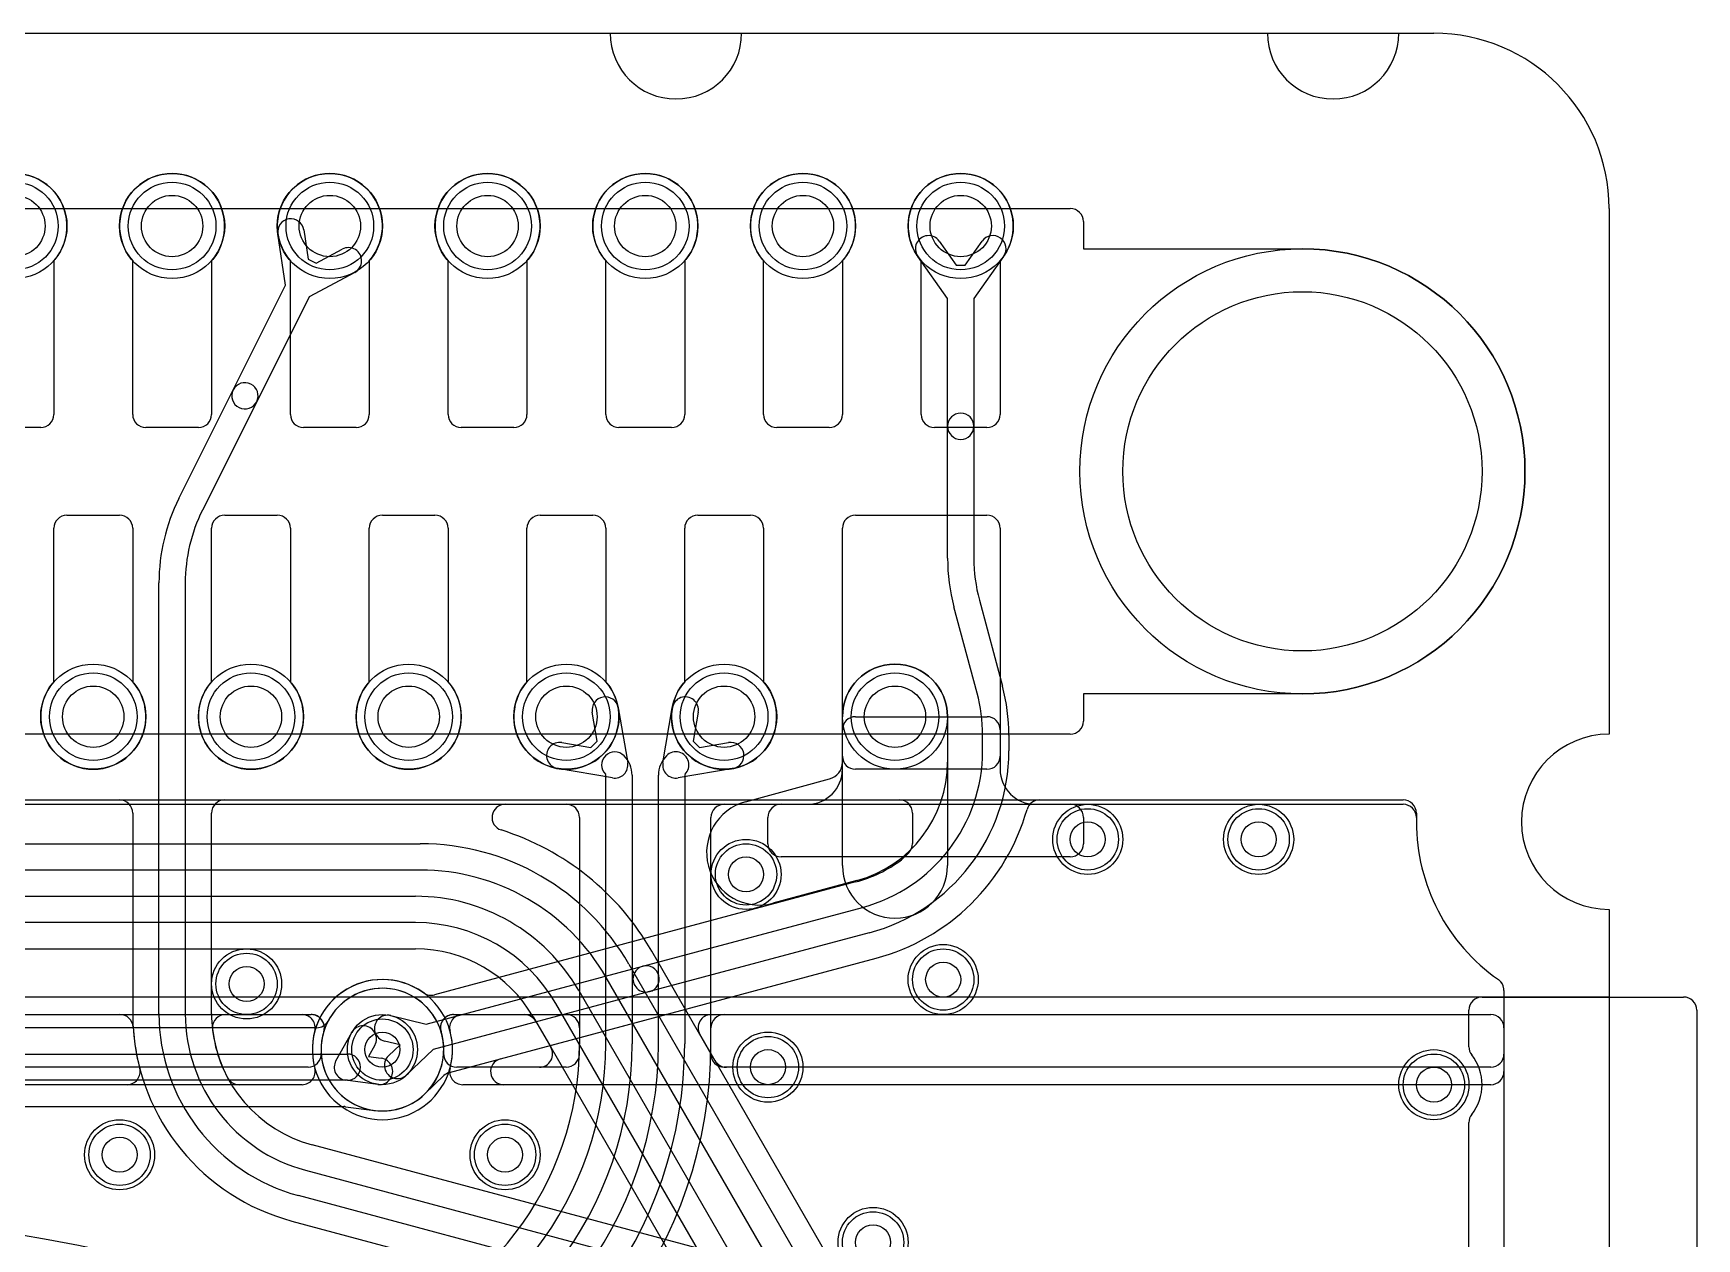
# Model space of a CAD drawing. Extents: x 0 to 20.5, y -0.5 to 20.
# Drawn here: x 11.01 to 20.5, y 13.12 to 20 of the extents above; entities that cross this region are included whole.
import ezdxf

# ---------------------------------------------------------------- set-up
doc = ezdxf.new("R2010")
doc.units = 0
for name, color, linetype in [('Hole', 1, 'CONTINUOUS'), ('L1', 3, 'CONTINUOUS'), ('L2', 3, 'CONTINUOUS'), ('L3', 3, 'CONTINUOUS'), ('L4', 3, 'CONTINUOUS'), ('Outline', 7, 'CONTINUOUS'), ('PartsArea-A', 111, 'CONTINUOUS'), ('PartsArea-B', 111, 'CONTINUOUS'), ('Resist-A', 2, 'CONTINUOUS'), ('Resist-B', 2, 'CONTINUOUS'), ('Silk-A', 140, 'CONTINUOUS')]:
    doc.layers.add(name, color=color, linetype=linetype)

msp = doc.modelspace()

# ---------------------------------------------------------------- linework, layer by layer
at = {"layer": 'Hole'}
for centre, radius in [((10.9, 18.9), 0.175), ((11.8, 18.9), 0.175), ((12.7, 18.9), 0.175), ((13.6, 18.9), 0.175), ((14.5, 18.9), 0.175), ((15.4, 18.9), 0.175), ((16.3, 18.9), 0.175), ((18.25, 17.5), 1.025), ((11.35, 16.1), 0.175), ((12.25, 16.1), 0.175), ((13.15, 16.1), 0.175), ((14.05, 16.1), 0.175), ((14.95, 16.1), 0.175), ((15.925, 16.1), 0.175), ((17.025, 15.4), 0.1), ((18, 15.4), 0.1), ((15.075, 15.2), 0.1), ((12.225, 14.575), 0.1), ((16.2, 14.6), 0.1), ((13, 14.2), 0.1), ((15.2, 14.1), 0.1), ((19, 14), 0.1), ((11.5, 13.6), 0.1), ((13.7, 13.6), 0.1), ((15.8, 13.1), 0.1)]:
    msp.add_circle(centre, radius, dxfattribs=at)
at = {"layer": 'L1'}
for p, q in [((11.125, 18.70157), (11.125, 17.825)), ((11.575, 17.825), (11.575, 18.70157)), ((12.025, 18.70157), (12.025, 17.825)), ((12.475, 17.825), (12.475, 18.70157)), ((12.925, 18.70157), (12.925, 17.825)), ((13.375, 17.825), (13.375, 18.70157)), ((13.825, 18.70157), (13.825, 17.825)), ((14.275, 17.825), (14.275, 18.70157)), ((14.725, 18.70157), (14.725, 17.825)), ((15.175, 17.825), (15.175, 18.70157)), ((15.625, 18.70157), (15.625, 17.825)), ((16.075, 17.825), (16.075, 18.70157)), ((16.525, 18.70157), (16.525, 17.825)), ((11.05, 17.75), (10.75, 17.75)), ((11.95, 17.75), (11.65, 17.75)), ((12.85, 17.75), (12.55, 17.75)), ((13.75, 17.75), (13.45, 17.75)), ((14.65, 17.75), (14.35, 17.75)), ((15.55, 17.75), (15.25, 17.75)), ((16.45, 17.75), (16.15, 17.75)), ((11.2, 17.25), (11.5, 17.25)), ((12.1, 17.25), (12.4, 17.25)), ((13, 17.25), (13.3, 17.25)), ((13.9, 17.25), (14.2, 17.25)), ((14.8, 17.25), (15.1, 17.25)), ((15.7, 17.25), (16.45, 17.25)), ((11.125, 16.29843), (11.125, 17.175)), ((11.575, 17.175), (11.575, 16.29843)), ((12.025, 16.29843), (12.025, 17.175)), ((12.475, 17.175), (12.475, 16.29843)), ((12.925, 16.29843), (12.925, 17.175)), ((13.375, 17.175), (13.375, 16.29843)), ((13.825, 16.29843), (13.825, 17.175)), ((14.275, 17.175), (14.275, 16.29843)), ((14.725, 16.29843), (14.725, 17.175)), ((15.175, 17.175), (15.175, 16.29843)), ((15.625, 15.875), (15.625, 17.175)), ((16.525, 17.175), (16.525, 15.875)), ((14.34565, 16.15088), (14.39967, 15.83696)), ((14.60033, 15.83696), (14.65435, 16.15088)), ((14.22632, 15.95989), (14.19783, 16.12544)), ((14.80217, 16.12544), (14.77368, 15.95989)), ((15.69997, 16.1), (16.45003, 16.1)), ((14.02456, 15.95217), (14.19011, 15.92368)), ((14.19011, 15.92368), (14.22632, 15.95989)), ((14.77368, 15.95989), (14.80989, 15.92368)), ((14.80989, 15.92368), (14.97544, 15.95217)), ((15.625, 15.8), (15.625, 16.02503)), ((16.525, 16.02503), (16.525, 15.8)), ((14.31304, 15.75033), (13.99912, 15.80435)), ((14.275, 14.2326), (14.275, 15.76572)), ((14.425, 15.76572), (14.425, 14.2326)), ((14.575, 14.23261), (14.575, 15.76572)), ((15.00088, 15.80435), (14.68696, 15.75033)), ((14.725, 15.76572), (14.725, 14.23261)), ((16.45, 15.8), (15.7, 15.8)), ((9.85001, 15.59996), (14.04999, 15.59996)), ((14.95001, 15.59996), (18.82503, 15.59996)), ((15.27497, 15.6), (15.425, 15.6)), ((16.725, 15.6), (16.92503, 15.6)), ((14.12496, 15.52499), (14.12496, 14.2326)), ((14.87504, 14.23261), (14.87504, 15.52499)), ((15.2, 15.37497), (15.2, 15.52503)), ((17, 15.52503), (17, 15.37497)), ((18.9, 15.52499), (18.9, 15.5)), ((16.92503, 15.3), (15.27497, 15.3)), ((19.39208, 14.57178), (19.39209, 14.57176)), ((19.4, 14.53823), (19.4, 14.175)), ((9.85001, 14.4), (12.5938, 14.4)), ((13.4062, 14.4), (14.04999, 14.4)), ((14.95004, 14.4), (19.325, 14.4)), ((14.12496, 14.32503), (14.12496, 14.2326)), ((14.87504, 14.23261), (14.87504, 14.325)), ((19.4, 14.325), (19.4, 1)), ((12.57573, 14.1), (9.85001, 14.1)), ((14.04901, 14.1), (13.42427, 14.1)), ((19.325, 14.1), (14.94937, 14.1))]:
    msp.add_line(p, q, dxfattribs=at)
for centre, radius in [((10.9, 18.9), 0.3), ((11.8, 18.9), 0.3), ((12.7, 18.9), 0.3), ((13.6, 18.9), 0.3), ((14.5, 18.9), 0.3), ((15.4, 18.9), 0.3), ((16.3, 18.9), 0.3), ((11.35, 16.1), 0.3), ((12.25, 16.1), 0.3), ((13.15, 16.1), 0.3), ((14.05, 16.1), 0.3), ((14.95, 16.1), 0.3), ((15.925, 16.1), 0.3), ((17.025, 15.4), 0.2), ((18, 15.4), 0.2), ((15.075, 15.2), 0.2), ((12.225, 14.575), 0.2), ((16.2, 14.6), 0.2), ((13, 14.2), 0.2), ((15.2, 14.1), 0.2), ((19, 14), 0.2), ((11.5, 13.6), 0.2), ((13.7, 13.6), 0.2), ((15.8, 13.1), 0.2)]:
    msp.add_circle(centre, radius, dxfattribs=at)
for centre, radius, start, end in [((10.9, 18.9), 0.3, -41.409429, -138.590571), ((11.8, 18.9), 0.3, -41.409429, -138.590571), ((12.7, 18.9), 0.3, -41.409429, -138.590571), ((13.6, 18.9), 0.3, -41.409429, -138.590571), ((14.5, 18.9), 0.3, -41.409429, -138.590571), ((15.4, 18.9), 0.3, -41.409429, -138.590571), ((16.3, 18.9), 0.3, -41.409429, -138.590571), ((11.05, 17.825), 0.075, -90, 0), ((11.65, 17.825), 0.075, 180, -90), ((11.95, 17.825), 0.075, -90, 0), ((12.55, 17.825), 0.075, 180, -90), ((12.85, 17.825), 0.075, -90, 0), ((13.45, 17.825), 0.075, 180, -90), ((13.75, 17.825), 0.075, -90, 0), ((14.35, 17.825), 0.075, 180, -90), ((14.65, 17.825), 0.075, -90, 0), ((15.25, 17.825), 0.075, 180, -90), ((15.55, 17.825), 0.075, -90, 0), ((16.15, 17.825), 0.075, 180, -90), ((16.45, 17.825), 0.075, -90, 0), ((11.2, 17.175), 0.075, 90, 180), ((11.5, 17.175), 0.075, 0, 90), ((12.1, 17.175), 0.075, 90, 180), ((12.4, 17.175), 0.075, 0, 90), ((13, 17.175), 0.075, 90, 180), ((13.3, 17.175), 0.075, 0, 90), ((13.9, 17.175), 0.075, 90, 180), ((14.2, 17.175), 0.075, 0, 90), ((14.8, 17.175), 0.075, 90, 180), ((15.1, 17.175), 0.075, 0, 90), ((15.7, 17.175), 0.075, 90, 180), ((16.45, 17.175), 0.075, 0, 90), ((11.35, 16.1), 0.3, 138.590571, 41.409429), ((12.25, 16.1), 0.3, 138.590571, 41.409429), ((13.15, 16.1), 0.3, 138.590571, 41.409429), ((14.05, 16.1), 0.3, 138.590571, 41.409429), ((14.95, 16.1), 0.3, 138.590571, 41.409429), ((14.27174, 16.13816), 0.075, 9.765013, -170.236052), ((14.72826, 16.13816), 0.075, -9.765013, 170.236052), ((15.69997, 16.02503), 0.07497, 90, 180), ((16.45003, 16.02503), 0.07497, 0, 90), ((14.01184, 15.87826), 0.075, 80.234987, -99.763948), ((14.98816, 15.87826), 0.075, -80.234987, 99.763948), ((14.32576, 15.82424), 0.075, 45.005402, -134.995104), ((14.26725, 15.76572), 0.15775, 0, 45.005136), ((14.73275, 15.76572), 0.15775, 134.994864, 180), ((14.67424, 15.82424), 0.075, -45.005402, 134.995104), ((15.7, 15.875), 0.075, 180, -90), ((16.45, 15.875), 0.075, -90, 0), ((14.26725, 15.76572), 0.00775, 0, 45), ((14.32576, 15.82424), 0.075, -99.765013, 9.765013), ((14.67424, 15.82424), 0.075, 170.234987, -80.234987), ((14.73275, 15.76572), 0.00775, 135, 180), ((15.425, 15.8), 0.2, -90, 0), ((16.725, 15.8), 0.2, 180, -90), ((14.04999, 15.52499), 0.07497, 0, 90), ((14.95001, 15.52499), 0.07497, 90, 180), ((15.27497, 15.52503), 0.07497, 90, 180), ((16.92503, 15.52503), 0.07497, 0, 90), ((18.82503, 15.52499), 0.07497, 0, 90), ((20, 15.5), 1.1, 180, -125.062172), ((15.27497, 15.37497), 0.07497, 180, -90), ((16.92503, 15.37497), 0.07497, -90, 0), ((13, 14.2), 0.35004, -3.375496, -176.624504), ((19.32502, 14.53825), 0.07498, 26.565051, 54.938488), ((19.32503, 14.53823), 0.07498, 0, 26.565051), ((12.5938, 14.32503), 0.07497, -17.105539, 90), ((13.4062, 14.32503), 0.07497, 90, -162.894461), ((14.04999, 14.32503), 0.07497, 0, 90), ((14.95004, 14.325), 0.075, 90, 180), ((19.325, 14.325), 0.075, 0, 90), ((13, 14.2), 0.35004, 162.890773, 17.109227), ((12.57573, 14.17498), 0.07497, -90, 3.372295), ((12.35, 14.2326), 1.77496, -74.999798, 0), ((12.35, 14.2326), 1.925, -74.999935, 0), ((12.35, 14.2326), 2.075, -75.000015, 0), ((12.35, 14.23261), 2.225, -75.000095, 0), ((12.35, 14.23261), 2.375, -75.000098, 0), ((12.35, 14.23261), 2.52504, -75.000177, 0), ((13.42427, 14.17497), 0.07497, 176.620076, -90), ((14.04901, 14.17497), 0.07497, -90, -1.941486), ((12.35, 14.2326), 1.77496, -1.942662, 0), ((14.94937, 14.17497), 0.07497, 178.731215, -90), ((12.35, 14.23245), 2.52504, -1.266718, 0.003631), ((19.325, 14.175), 0.075, -90, 0)]:
    msp.add_arc(centre, radius, start, end, dxfattribs=at)
at = {"layer": 'L2'}
for p, q in [((15.625, 15.25), (15.625, 16.1)), ((16.225, 16.1), (16.225, 15.25)), ((7.52287, 15.62496), (18.82503, 15.62496)), ((18.9, 15.54999), (18.9, 15.5)), ((19.4, 14.53823), (19.4, 14.075)), ((7.25004, 14.4), (12.5417, 14.4)), ((13.4583, 14.4), (19.325, 14.4)), ((19.4, 14.325), (19.4, 1)), ((12.54174, 14), (7.25001, 14)), ((19.325, 14), (13.45826, 14))]:
    msp.add_line(p, q, dxfattribs=at)
for centre, radius in [((15.925, 16.1), 0.3), ((17.025, 15.4), 0.2), ((18, 15.4), 0.2), ((15.075, 15.2), 0.2), ((12.225, 14.575), 0.2), ((16.2, 14.6), 0.2), ((15.2, 14.1), 0.2), ((19, 14), 0.2), ((11.5, 13.6), 0.2), ((13.7, 13.6), 0.2), ((15.8, 13.1), 0.2)]:
    msp.add_circle(centre, radius, dxfattribs=at)
for centre, radius, start, end in [((15.925, 16.1), 0.3, 0, 180), ((18.82503, 15.54999), 0.07497, 0, 90), ((20, 15.5), 1.1, 180, -125.062172), ((15.925, 15.25), 0.3, 180, 0), ((13, 14.2), 0.40004, -15.261525, -164.738475), ((19.32502, 14.53825), 0.07498, -0.015283, 54.938488), ((12.5417, 14.325), 0.075, -15.259139, 90), ((13.4583, 14.325), 0.075, 90, -164.740861), ((19.325, 14.325), 0.075, 0, 90), ((13, 14.2), 0.40004, 164.744379, 15.255621), ((12.54174, 14.07497), 0.07497, -90, 15.2578), ((13.45826, 14.07497), 0.07497, 164.7422, -90), ((19.325, 14.075), 0.075, -90, 0)]:
    msp.add_arc(centre, radius, start, end, dxfattribs=at)
at = {"layer": 'L3'}
for p, q in [((12.44786, 18.56342), (12.40343, 18.85477)), ((12.55171, 18.87739), (12.57703, 18.71132)), ((16.17749, 18.81345), (16.2744, 18.67625)), ((16.3256, 18.67625), (16.42251, 18.81345)), ((12.57703, 18.71132), (12.62283, 18.68842)), ((12.62283, 18.68842), (12.77088, 18.76781)), ((16.225, 18.48619), (16.05497, 18.72691)), ((16.54503, 18.72691), (16.375, 18.48619)), ((12.84176, 18.63561), (12.58202, 18.49633)), ((16.2744, 18.67625), (16.3256, 18.67625)), ((12.1485, 17.9647), (12.44786, 18.56342)), ((12.58202, 18.49633), (12.28266, 17.89762)), ((16.225, 17.75743), (16.225, 18.48619)), ((16.375, 18.48619), (16.375, 17.75743)), ((11.83849, 17.34469), (12.1485, 17.9647)), ((12.28266, 17.89762), (11.97266, 17.27761)), ((16.225, 17.00485), (16.225, 17.75743)), ((16.375, 17.75743), (16.375, 17.00485)), ((11.725, 14.40515), (11.725, 16.86393)), ((11.875, 16.86393), (11.875, 14.40515)), ((16.39348, 16.23454), (16.26163, 16.72662)), ((16.40652, 16.76544), (16.53837, 16.27336)), ((15.625, 15.84098), (15.625, 16.1)), ((16.225, 16.1), (16.225, 15.84098)), ((16.425, 15.90515), (16.425, 15.99513)), ((16.575, 15.99513), (16.575, 15.90515)), ((15.07157, 15.61457), (15.55114, 15.74446)), ((5.80001, 15.62496), (11.49999, 15.62496)), ((12.10001, 15.62495), (15.95003, 15.62495)), ((16.75057, 15.625), (18.82503, 15.625)), ((11.57496, 15.54999), (11.57496, 14.40515)), ((12.02504, 14.40515), (12.02504, 15.54998)), ((16.025, 15.54998), (16.025, 15.37589)), ((18.9, 15.55003), (18.9, 15.5)), ((16.00304, 15.32288), (15.97027, 15.29011)), ((15.70057, 15.1566), (13.29748, 14.51268)), ((15.708, 15.16532), (15.22843, 15.03543)), ((14.48556, 14.67569), (15.73941, 15.01167)), ((15.77823, 14.86678), (14.52438, 14.53081)), ((13.67315, 14.14739), (15.81706, 14.72185)), ((13.25028, 14.3447), (14.48556, 14.67569)), ((14.52438, 14.53081), (13.2891, 14.19982)), ((19.39208, 14.57178), (19.39209, 14.57176)), ((19.4, 14.53823), (19.4, 14.075)), ((5.80004, 14.4), (11.50243, 14.4)), ((12.10464, 14.4), (12.59376, 14.4)), ((13.0475, 14.39427), (13.25028, 14.3447)), ((13.38363, 14.06981), (14.60463, 14.39698)), ((14.62579, 14.4), (19.325, 14.4)), ((12.66875, 14.325), (12.66875, 14.32498)), ((13.10045, 14.22692), (13.01188, 14.24857)), ((19.4, 14.325), (19.4, 1)), ((13.03457, 14.16388), (13.10045, 14.22692)), ((13.2891, 14.19982), (13.13827, 14.0555)), ((13.24263, 13.94769), (13.35119, 14.05156)), ((11.54262, 14), (5.80001, 14)), ((12.54174, 14), (12.18277, 14)), ((19.325, 14), (13.69255, 14)), ((16.2847, 12.66913), (12.59943, 13.6566)), ((12.56059, 13.51167), (16.24587, 12.5242)), ((16.20705, 12.37931), (12.52177, 13.36678)), ((12.48294, 13.22185), (16.16821, 12.23439))]:
    msp.add_line(p, q, dxfattribs=at)
for centre, radius in [((12.7, 18.9), 0.3), ((16.3, 18.9), 0.3), ((15.925, 16.1), 0.3), ((17.025, 15.4), 0.2), ((18, 15.4), 0.2), ((15.075, 15.2), 0.2), ((12.225, 14.575), 0.2), ((16.2, 14.6), 0.2), ((13, 14.2), 0.2), ((15.2, 14.1), 0.2), ((19, 14), 0.2), ((11.5, 13.6), 0.2), ((13.7, 13.6), 0.2), ((15.8, 13.1), 0.2)]:
    msp.add_circle(centre, radius, dxfattribs=at)
for centre, radius, start, end in [((12.47757, 18.86608), 0.075, 8.673558, -171.329599), ((16.11623, 18.77018), 0.075, 35.234848, -144.764686), ((16.48377, 18.77018), 0.075, -35.234848, 144.764686), ((12.80632, 18.70171), 0.075, -61.801689, 118.200617), ((12.21558, 17.93116), 0.075, 153.434949, -26.565051), ((12.21558, 17.93116), 0.075, -26.565051, 153.434579), ((16.3, 17.75743), 0.075, 0, 180), ((16.3, 17.75743), 0.075, 180, 0), ((12.8, 16.86393), 1.075, 153.43471, 180), ((12.8, 16.86393), 0.925, 153.434395, 180), ((17.3, 17.00485), 1.075, 180, -165.000021), ((17.3, 17.00485), 0.925, 180, -164.999835), ((15.925, 16.1), 0.3, 0, 180), ((15.5, 15.99513), 0.925, 0, 15.000165), ((15.5, 15.99513), 1.075, 0, 14.999991), ((15.5, 15.90515), 0.925, -74.999835, 0), ((15.5, 15.90515), 1.075, -75.000021, 0), ((15.525, 15.84098), 0.1, -74.845385, 0), ((15.525, 15.84098), 0.7, -74.845241, 0), ((11.49999, 15.54999), 0.07497, 0, 90), ((12.10001, 15.54998), 0.07497, 90, 180), ((15.15, 15.325), 0.3, 105.154951, -74.845213), ((15.5, 15.90515), 1.22504, -75.000193, -15.852756), ((15.95003, 15.54998), 0.07497, 0, 90), ((16.75057, 15.55003), 0.07497, 90, 164.146983), ((18.82503, 15.55003), 0.07497, 0, 90), ((20, 15.5), 1.1, 180, -125.062172), ((15.50001, 15.90516), 0.77497, -75.001146, -53.410459), ((15.91726, 15.34312), 0.07497, -53.411329, -45), ((15.95003, 15.37589), 0.07497, -45, 0), ((14.50497, 14.60325), 0.075, 104.999823, -74.999919), ((14.50497, 14.60325), 0.075, -75.000177, 104.999805), ((13, 14.2), 0.40004, 54.16712, -164.738475), ((13.27808, 14.5851), 0.07497, -125.833523, -75.003603), ((19.32502, 14.53825), 0.07498, 26.565051, 54.938488), ((19.32503, 14.53823), 0.07498, 0, 26.565051), ((11.50243, 14.325), 0.075, 3.531542, 90), ((12.8, 14.40516), 1.22504, -179.999532, -165.286194), ((12.8, 14.40515), 1.075, 180, -104.999991), ((12.8, 14.40515), 0.925, 180, -105.000165), ((12.80002, 14.40515), 0.77498, 180, -151.856974), ((12.10464, 14.325), 0.075, 90, 180), ((12.59376, 14.32503), 0.07497, 71.562634, 90), ((12.59375, 14.325), 0.075, 0, 71.562635), ((13.02969, 14.32142), 0.075, 76.262082, -103.736323), ((14.62497, 14.32482), 0.07497, 104.349504, 105.741744), ((14.62578, 14.32503), 0.07497, 89.992358, 104.989015), ((19.325, 14.325), 0.075, 0, 90), ((12.8, 14.40515), 1.22504, -176.465181, -104.999807), ((12.10461, 14.325), 0.07497, 180, -173.420975), ((12.79999, 14.40516), 0.77496, -173.423931, -104.998854), ((13.00001, 14.20001), 0.35005, 162.899558, -46.284807), ((12.59378, 14.32498), 0.07497, -17.095987, 0), ((13.08642, 14.10969), 0.075, 133.735851, -46.263712), ((13.69255, 14.07497), 0.07497, 104.996397, -90), ((11.54262, 14.07497), 0.07497, -90, 14.712832), ((12.54174, 14.07497), 0.07497, -90, 15.2578), ((13.40302, 13.99739), 0.07497, 104.989015, 133.735374), ((19.325, 14.075), 0.075, -90, 0), ((12.18277, 14.07497), 0.07497, -151.859182, -90), ((13.29446, 13.89352), 0.07497, 133.735374, 134.492014)]:
    msp.add_arc(centre, radius, start, end, dxfattribs=at)
at = {"layer": 'L4'}
for p, q in [((11.125, 18.70157), (11.125, 17.825)), ((11.575, 17.825), (11.575, 18.70157)), ((12.025, 18.70157), (12.025, 17.825)), ((12.475, 17.825), (12.475, 18.70157)), ((12.925, 18.70157), (12.925, 17.825)), ((13.375, 17.825), (13.375, 18.70157)), ((13.825, 18.70157), (13.825, 17.825)), ((14.275, 17.825), (14.275, 18.70157)), ((14.725, 18.70157), (14.725, 17.825)), ((15.175, 17.825), (15.175, 18.70157)), ((15.625, 18.70157), (15.625, 17.825)), ((16.075, 17.825), (16.075, 18.70157)), ((16.525, 18.70157), (16.525, 17.825)), ((11.05, 17.75), (10.75, 17.75)), ((11.95, 17.75), (11.65, 17.75)), ((12.85, 17.75), (12.55, 17.75)), ((13.75, 17.75), (13.45, 17.75)), ((14.65, 17.75), (14.35, 17.75)), ((15.55, 17.75), (15.25, 17.75)), ((16.45, 17.75), (16.15, 17.75)), ((11.2, 17.25), (11.5, 17.25)), ((12.1, 17.25), (12.4, 17.25)), ((13, 17.25), (13.3, 17.25)), ((13.9, 17.25), (14.2, 17.25)), ((14.8, 17.25), (15.1, 17.25)), ((15.7, 17.25), (16.45, 17.25)), ((11.125, 16.29843), (11.125, 17.175)), ((11.575, 17.175), (11.575, 16.29843)), ((12.025, 16.29843), (12.025, 17.175)), ((12.475, 17.175), (12.475, 16.29843)), ((12.925, 16.29843), (12.925, 17.175)), ((13.375, 17.175), (13.375, 16.29843)), ((13.825, 16.29843), (13.825, 17.175)), ((14.275, 17.175), (14.275, 16.29843)), ((14.725, 16.29843), (14.725, 17.175)), ((15.175, 17.175), (15.175, 16.29843)), ((15.625, 15.875), (15.625, 17.175)), ((16.525, 17.175), (16.525, 15.875)), ((15.69997, 16.1), (16.45003, 16.1)), ((15.625, 15.8), (15.625, 16.02503)), ((16.525, 16.02503), (16.525, 15.8)), ((16.45, 15.8), (15.7, 15.8)), ((13.70047, 15.59996), (18.82503, 15.59996)), ((15.27497, 15.6), (15.425, 15.6)), ((16.725, 15.6), (16.92503, 15.6)), ((15.2, 15.37497), (15.2, 15.52503)), ((17, 15.52503), (17, 15.37497)), ((18.9, 15.52499), (18.9, 15.5)), ((8.96421, 15.375), (13.21628, 15.375)), ((16.92503, 15.3), (15.27497, 15.3)), ((13.21628, 15.225), (8.96421, 15.225)), ((8.78291, 15.075), (13.18908, 15.075)), ((13.18908, 14.925), (8.78291, 14.925)), ((8.78291, 14.77496), (13.18908, 14.77496)), ((14.89788, 14.13748), (14.53701, 14.76252)), ((14.40707, 14.6875), (17.72283, 8.94442)), ((14.12005, 14.5375), (15.34136, 12.42213)), ((17.59293, 8.86942), (14.27716, 14.6125)), ((19.39208, 14.57178), (19.39209, 14.57176)), ((19.4, 14.53823), (19.4, 14.175)), ((15.21146, 12.34713), (13.99014, 14.4625)), ((12.69515, 14.37205), (12.69011, 14.36313)), ((13.4063, 14.4), (13.80968, 14.4)), ((13.86038, 14.38719), (13.96072, 14.21339)), ((13.87463, 14.3625), (15.08152, 12.27209)), ((14.87617, 14.4), (19.32503, 14.4)), ((12.62484, 14.32504), (9.95843, 14.32504)), ((12.7347, 14.13687), (12.82583, 14.29831)), ((17.85277, 9.01944), (14.81123, 14.28753)), ((19.4, 14.32503), (19.4, 1)), ((9.95843, 14.175), (12.8, 14.175)), ((12.95645, 14.22457), (12.92, 14.16)), ((12.92, 14.16), (12.99354, 14.15042)), ((13.89632, 14.1), (13.42427, 14.1)), ((19.325, 14.1), (14.96281, 14.1)), ((12.8, 14.025), (9.95843, 14.025)), ((12.97416, 14.00168), (12.79032, 14.02563)), ((9.95843, 13.87496), (12.7806, 13.87496)), ((12.79029, 13.87433), (12.95477, 13.8529))]:
    msp.add_line(p, q, dxfattribs=at)
for centre, radius in [((10.9, 18.9), 0.3), ((11.8, 18.9), 0.3), ((12.7, 18.9), 0.3), ((13.6, 18.9), 0.3), ((14.5, 18.9), 0.3), ((15.4, 18.9), 0.3), ((16.3, 18.9), 0.3), ((11.35, 16.1), 0.3), ((12.25, 16.1), 0.3), ((13.15, 16.1), 0.3), ((14.05, 16.1), 0.3), ((14.95, 16.1), 0.3), ((15.925, 16.1), 0.3), ((17.025, 15.4), 0.2), ((18, 15.4), 0.2), ((15.075, 15.2), 0.2), ((12.225, 14.575), 0.2), ((16.2, 14.6), 0.2), ((13, 14.2), 0.2), ((15.2, 14.1), 0.2), ((19, 14), 0.2), ((11.5, 13.6), 0.2), ((13.7, 13.6), 0.2), ((15.8, 13.1), 0.2)]:
    msp.add_circle(centre, radius, dxfattribs=at)
for centre, radius, start, end in [((10.9, 18.9), 0.3, -41.409429, -138.590571), ((11.8, 18.9), 0.3, -41.409429, -138.590571), ((12.7, 18.9), 0.3, -41.409429, -138.590571), ((13.6, 18.9), 0.3, -41.409429, -138.590571), ((14.5, 18.9), 0.3, -41.409429, -138.590571), ((15.4, 18.9), 0.3, -41.409429, -138.590571), ((16.3, 18.9), 0.3, -41.409429, -138.590571), ((11.05, 17.825), 0.075, -90, 0), ((11.65, 17.825), 0.075, 180, -90), ((11.95, 17.825), 0.075, -90, 0), ((12.55, 17.825), 0.075, 180, -90), ((12.85, 17.825), 0.075, -90, 0), ((13.45, 17.825), 0.075, 180, -90), ((13.75, 17.825), 0.075, -90, 0), ((14.35, 17.825), 0.075, 180, -90), ((14.65, 17.825), 0.075, -90, 0), ((15.25, 17.825), 0.075, 180, -90), ((15.55, 17.825), 0.075, -90, 0), ((16.15, 17.825), 0.075, 180, -90), ((16.45, 17.825), 0.075, -90, 0), ((11.2, 17.175), 0.075, 90, 180), ((11.5, 17.175), 0.075, 0, 90), ((12.1, 17.175), 0.075, 90, 180), ((12.4, 17.175), 0.075, 0, 90), ((13, 17.175), 0.075, 90, 180), ((13.3, 17.175), 0.075, 0, 90), ((13.9, 17.175), 0.075, 90, 180), ((14.2, 17.175), 0.075, 0, 90), ((14.8, 17.175), 0.075, 90, 180), ((15.1, 17.175), 0.075, 0, 90), ((15.7, 17.175), 0.075, 90, 180), ((16.45, 17.175), 0.075, 0, 90), ((11.35, 16.1), 0.3, 138.590571, 41.409429), ((12.25, 16.1), 0.3, 138.590571, 41.409429), ((13.15, 16.1), 0.3, 138.590571, 41.409429), ((14.05, 16.1), 0.3, 138.590571, 41.409429), ((14.95, 16.1), 0.3, 138.590571, 41.409429), ((15.69997, 16.02503), 0.07497, 90, 180), ((16.45003, 16.02503), 0.07497, 0, 90), ((15.7, 15.875), 0.075, 180, -90), ((16.45, 15.875), 0.075, -90, 0), ((15.425, 15.8), 0.2, -90, 0), ((16.725, 15.8), 0.2, 180, -90), ((13.70047, 15.52499), 0.07497, 90, -107.618012), ((15.27497, 15.52503), 0.07497, 90, 180), ((16.92503, 15.52503), 0.07497, 0, 90), ((18.82503, 15.52499), 0.07497, 0, 90), ((20, 15.5), 1.1, 180, -125.062172), ((13.21628, 13.99998), 1.52506, 30.000526, 72.385546), ((13.21628, 14), 1.375, 29.999894, 90), ((15.27497, 15.37497), 0.07497, 180, -90), ((16.92503, 15.37497), 0.07497, -90, 0), ((13.21628, 14), 1.225, 30.000026, 90), ((13.18907, 14), 1.075, 29.999928, 89.999467), ((13.18907, 14), 0.925, 29.999868, 89.999381), ((13.18907, 14), 0.77496, 30.040261, 89.999261), ((13, 14.2), 0.35004, -3.375496, 149.975554), ((19.32502, 14.53825), 0.07498, 26.565051, 54.938488), ((19.32503, 14.53823), 0.07498, 0, 26.565051), ((12.62484, 14.40001), 0.07497, -90, -29.468079), ((12.62988, 14.40893), 0.07497, -29.468079, -29.451011), ((12.89112, 14.26143), 0.22504, 149.728351, 150.550709), ((12.63202, 14.41266), 0.07497, -30.26909, -30.022632), ((12.89114, 14.26144), 0.075, -29.446394, 150.556047), ((13.40631, 14.325), 0.075, 108.437365, -162.903449), ((13.4063, 14.32503), 0.07497, 90, 108.437366), ((13.80968, 14.32499), 0.07501, 56.307814, 90), ((13.8097, 14.32502), 0.07497, 29.995133, 56.307813), ((13.79545, 14.34971), 0.07497, 29.995133, 30.67015), ((14.87616, 14.32502), 0.07498, 89.992359, -149.998248), ((19.32503, 14.32503), 0.07497, 0, 90), ((13.00005, 14.20001), 0.35005, -96.723033, 17.102007), ((12.8, 14.1), 0.075, -90, 90), ((12.98385, 14.07605), 0.075, -97.423503, 82.577519), ((13.42427, 14.17497), 0.07497, 176.620076, -90), ((13.89634, 14.17497), 0.07497, -90.015285, 30.827451), ((19.325, 14.175), 0.075, -90, 0), ((12.80001, 14.1), 0.075, 150.553606, -97.423503), ((14.96281, 14.17498), 0.07498, -149.991631, -90), ((12.7806, 13.79999), 0.07497, 82.573534, 90), ((12.98385, 14.07605), 0.22504, -97.424712, -96.421728), ((12.95029, 13.77792), 0.07497, 83.274089, 83.574568), ((9.85, 6.2), 7.02504, 0, 90)]:
    msp.add_arc(centre, radius, start, end, dxfattribs=at)
at = {"layer": 'Outline'}
for p, q in [((5.7, 20), (14.3, 20)), ((15.05, 20), (18.05, 20)), ((18.8, 20), (19, 20)), ((20, 19), (20, 16)), ((20, 15), (20, 1))]:
    msp.add_line(p, q, dxfattribs=at)
for centre, radius, start, end in [((14.675, 20), 0.375, 180, 0), ((18.425, 20), 0.375, 180, 0), ((19, 19), 1, 0, 90), ((20, 15.5), 0.5, 90, -90)]:
    msp.add_arc(centre, radius, start, end, dxfattribs=at)
at = {"layer": 'PartsArea-A'}
for p, q in [((1, 20), (19, 20)), ((20, 19), (20, 16)), ((20, 15), (20, 14.5)), ((20, 14.5), (0, 14.5))]:
    msp.add_line(p, q, dxfattribs=at)
for centre, radius, start, end in [((19, 19), 1, 0, 90), ((20, 15.5), 0.5, 90, -90)]:
    msp.add_arc(centre, radius, start, end, dxfattribs=at)
at = {"layer": 'PartsArea-B'}
for p, q in [((1, 20), (19, 20)), ((20, 19), (20, 16)), ((20, 15), (20, 14.5)), ((20, 14.5), (0, 14.5))]:
    msp.add_line(p, q, dxfattribs=at)
for centre, radius, start, end in [((19, 19), 1, 0, 90), ((20, 15.5), 0.5, 90, -90)]:
    msp.add_arc(centre, radius, start, end, dxfattribs=at)
at = {"layer": 'Resist-A'}
for p, q in [((3.075, 19), (16.925, 19)), ((17, 18.925), (17, 18.77)), ((17, 18.77), (18.25, 18.77)), ((18.25, 16.23), (17, 16.23)), ((17, 16.23), (17, 16.075)), ((16.925, 16), (3.075, 16))]:
    msp.add_line(p, q, dxfattribs=at)
for centre, radius in [((10.9, 18.9), 0.25), ((11.8, 18.9), 0.25), ((12.7, 18.9), 0.25), ((13.6, 18.9), 0.25), ((14.5, 18.9), 0.25), ((15.4, 18.9), 0.25), ((16.3, 18.9), 0.25), ((18.25, 17.5), 1.27), ((11.35, 16.1), 0.25), ((12.25, 16.1), 0.25), ((13.15, 16.1), 0.25), ((14.05, 16.1), 0.25), ((14.95, 16.1), 0.25), ((15.925, 16.1), 0.25), ((17.025, 15.4), 0.175), ((18, 15.4), 0.175), ((15.075, 15.2), 0.175), ((12.225, 14.575), 0.175), ((16.2, 14.6), 0.175), ((13, 14.2), 0.175), ((15.2, 14.1), 0.175), ((19, 14), 0.175), ((11.5, 13.6), 0.175), ((13.7, 13.6), 0.175), ((15.8, 13.1), 0.175)]:
    msp.add_circle(centre, radius, dxfattribs=at)
for centre, radius, start, end in [((16.925, 18.925), 0.075, 0, 90), ((18.25, 17.5), 1.27, -90, 90), ((16.925, 16.075), 0.075, -90, 0)]:
    msp.add_arc(centre, radius, start, end, dxfattribs=at)
at = {"layer": 'Resist-B'}
for p, q in [((3.075, 19), (16.925, 19)), ((17, 18.925), (17, 18.77)), ((17, 18.77), (18.25, 18.77)), ((18.25, 16.23), (17, 16.23)), ((17, 16.23), (17, 16.075)), ((16.925, 16), (3.075, 16))]:
    msp.add_line(p, q, dxfattribs=at)
for centre, radius in [((10.9, 18.9), 0.25), ((11.8, 18.9), 0.25), ((12.7, 18.9), 0.25), ((13.6, 18.9), 0.25), ((14.5, 18.9), 0.25), ((15.4, 18.9), 0.25), ((16.3, 18.9), 0.25), ((18.25, 17.5), 1.27), ((11.35, 16.1), 0.25), ((12.25, 16.1), 0.25), ((13.15, 16.1), 0.25), ((14.05, 16.1), 0.25), ((14.95, 16.1), 0.25), ((15.925, 16.1), 0.25), ((17.025, 15.4), 0.175), ((18, 15.4), 0.175), ((15.075, 15.2), 0.175), ((12.225, 14.575), 0.175), ((16.2, 14.6), 0.175), ((13, 14.2), 0.175), ((15.2, 14.1), 0.175), ((19, 14), 0.175), ((11.5, 13.6), 0.175), ((13.7, 13.6), 0.175), ((15.8, 13.1), 0.175)]:
    msp.add_circle(centre, radius, dxfattribs=at)
for centre, radius, start, end in [((16.925, 18.925), 0.075, 0, 90), ((18.25, 17.5), 1.27, -90, 90), ((16.925, 16.075), 0.075, -90, 0)]:
    msp.add_arc(centre, radius, start, end, dxfattribs=at)
at = {"layer": 'Silk-A'}
for p, q in [((19.275, 14.5), (20.425, 14.5)), ((19.2, 14.21651), (19.2, 14.425)), ((20.5, 14.425), (20.5, -0.425)), ((19.2, 11.21651), (19.2, 13.78349))]:
    msp.add_line(p, q, dxfattribs=at)
for centre, radius, start, end in [((19.275, 14.425), 0.075, 90, 180), ((20.425, 14.425), 0.075, 0, 90), ((19.275, 14.21651), 0.075, 180, -141.783994), ((19, 14), 0.275, -38.213046, 38.213046), ((19.275, 13.78349), 0.075, 141.783994, 180)]:
    msp.add_arc(centre, radius, start, end, dxfattribs=at)

doc.saveas('drawing.dxf')
